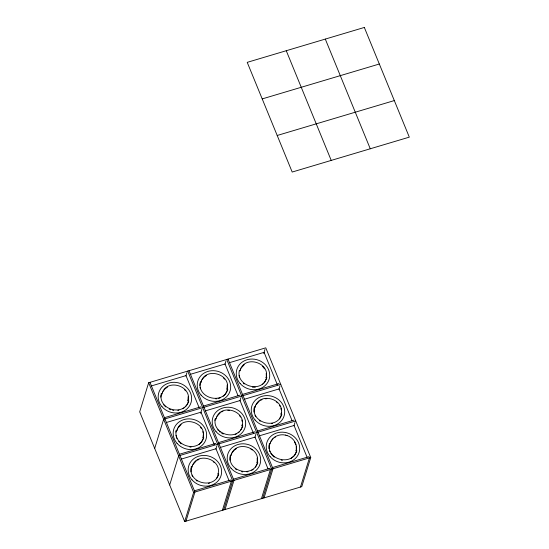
<?xml version="1.0" encoding="UTF-8"?>
<svg xmlns="http://www.w3.org/2000/svg" width="549" height="549" viewBox="0 0 549 549"><rect width="100%" height="100%" fill="white"/><g stroke="black" fill="none" stroke-linecap="round" stroke-linejoin="round"><path stroke-width="0.82" d="M160.857 397.174L161.372 393.516L161.228 393.983M161.077 395.095C159.224 409.719 182.604 416.135 188.232 402.383M191.059 468.222C189.048 483.69 214.68 489.317 218.722 473.993L216.436 478.749M199.898 385.542L200.412 381.884L200.268 382.351M200.117 383.463C198.244 398.059 221.672 404.476 227.272 390.751M203.219 436.215L203.288 434.678M230.093 456.59C228.24 471.227 251.614 477.603 257.255 463.878M257.248 461.146L257.179 458.072M266.306 376.388L266.238 373.306M269.134 444.958C267.26 459.554 290.689 465.971 296.288 452.246M296.288 449.514L296.213 446.433M175.92 432.125L176.359 430.08C172.352 445.28 197.331 453.46 203.226 438.946M214.961 420.493L215.4 418.448C211.392 433.648 236.372 441.828 242.26 427.314M242.26 424.583L241.979 426.086C246.611 411.242 221.549 403.007 216.395 417.638M281.294 412.951L281.013 414.454C285.652 399.603 260.583 391.375 255.429 406.006M148.655 382.735L139.693 411.86L184.663 521.55L301.778 486.647L310.741 457.523L265.771 347.833L148.655 382.735L193.625 492.426L184.663 521.55M162.024 393.688L161.88 394.155L162.511 392.24M154.688 448.423L163.643 419.299L280.759 384.396M185.898 375.941L186.893 372.709M177.011 430.251L176.867 430.718L177.499 428.803M188.602 401.333L188.746 400.866L187.374 404.29L185.363 406.83M169.675 484.987L178.638 455.862L295.753 420.959M200.639 413.315L201.881 409.273M191.21 467.11L191.354 466.643L190.99 471.92M192.006 466.815L191.862 467.281L192.486 465.367M224.932 364.31L225.934 361.077M203.082 437.251L202.938 437.718C207.57 422.86 182.508 414.646 177.354 429.27M203.59 437.896L203.734 437.429L201.449 442.185L199.088 444.457M216.052 418.619L215.908 419.086L216.539 417.171M185.967 521.159L194.929 492.034L149.959 382.344M227.636 389.701L227.78 389.234L225.495 393.99L223.141 396.261M239.302 370.719L239.446 370.252C235.439 385.453 260.418 393.626 266.313 379.119M215.881 449.068L216.876 445.836M240.098 370.424L239.954 370.891L240.586 368.976M239.927 400.873L240.922 397.641M218.07 473.814L217.932 474.281C222.565 459.424 197.496 451.209 192.342 465.833M230.244 455.478L230.388 455.011L230.024 460.288M231.04 455.183L230.896 455.649L231.527 453.735M263.726 353.487L264.968 349.439M242.631 426.264L242.775 425.798L240.489 430.553M222.4 510.302L231.362 481.178L230.861 479.963L194.428 490.82M255.093 406.987L254.949 407.454L255.573 405.539M223.704 509.918L232.666 480.794L187.696 371.103M225.008 509.527L233.963 480.402L188.993 370.712M266.169 377.424L266.025 377.89C270.657 363.033 245.595 354.819 240.441 369.443M266.677 378.062L266.821 377.595L264.536 382.358L262.175 384.629M254.914 437.436L255.909 434.204M278.961 389.241L279.963 386.002M257.11 462.183L256.966 462.649C261.599 447.792 236.537 439.577 231.383 454.201M257.618 462.828L257.762 462.361L255.477 467.117M269.284 443.846L269.429 443.379L269.065 448.65M270.081 443.551L269.936 444.017L270.568 442.103M281.664 414.625L281.809 414.159L279.523 418.921M261.441 498.67L270.403 469.546L269.902 468.324L233.469 479.181M262.745 498.286L271.7 469.155L226.73 359.465M264.042 497.895L273.004 468.771L228.034 359.08M293.955 425.804L294.95 422.565M296.151 450.551L296.007 451.017C298.107 444.443 293.296 437.416 286.983 435.515M296.659 451.189L296.803 450.722L294.518 455.485L290.75 458.662M300.481 487.038L309.437 457.914L308.943 456.693L272.503 467.549M201.545 380.608L200.92 382.523C204.544 366.313 231.836 373.814 226.984 389.522L227.197 384.945M162.367 392.707C167.527 378.048 192.589 386.304 187.95 401.154L188.156 396.577M281.301 415.682C275.378 430.224 250.447 422.037 254.441 406.816L254.077 412.086M270.424 442.569C272.469 436.627 279.475 433.731 285.356 435.083M163.046 391.341L164.961 388.918L167.507 387.045M202.087 379.709L204.002 377.287L206.541 375.413M178.041 427.904L181.156 424.466M241.128 368.07L244.243 364.639M217.075 416.266L220.19 412.834M193.028 464.468L196.144 461.03M256.115 404.634L259.231 401.202M232.069 452.829L233.984 450.413L236.523 448.54M271.103 441.197L273.018 438.775M238.129 432.825L239.391 431.761M182.693 408.799L184.1 407.893M274.219 437.766L275.564 436.908M251.717 470.294L253.116 469.388M221.535 411.976L222.99 411.283M260.569 400.345L262.024 399.651M235.192 434.458L236.722 433.731M197.482 460.172L198.937 459.479M218.577 398.43L220.204 397.895M262.209 98.916L379.325 64.013M277.197 135.479L394.312 100.577M151.181 385.995L185.994 375.619L199.013 407.365M190.222 374.363L225.035 363.987L238.046 395.733M229.256 362.731L264.076 352.355L277.417 384.89M164.446 417.693L200.886 406.836M203.487 406.061L239.92 395.198M242.528 394.422L278.961 383.566M166.169 422.558L200.989 412.182L214.33 444.724M205.209 410.926L240.023 400.55L253.364 433.086M244.25 399.295L279.064 388.918L292.075 420.664M179.441 454.256L215.874 443.4M218.475 442.624L254.914 431.761M257.515 430.986L293.948 420.129M181.163 459.122L215.977 448.746L228.995 480.492M220.197 447.49L255.017 437.114L268.029 468.86M259.238 435.858L294.051 425.482L307.069 457.228M193.625 492.426L310.741 457.523M177.835 410.412L178.974 410.178M271.474 423.588L272.606 423.361M246.858 471.9L247.99 471.673M208.387 483.422L209.519 483.189M255.333 387.189L252.403 387.223M215.709 398.869L216.876 398.773M265.194 398.807L266.862 398.67M227.821 410.309L229.503 410.364M189.906 447.071L191.079 447.112M172.571 410.227L173.745 410.405M281.212 460.172L282.385 460.35M241.587 471.721L242.761 471.893M285.343 435.076L286.983 435.522M169.195 409.115L170.856 409.767M221.659 433.209L223.223 434.046M259.252 420.575L260.219 421.241M250.866 449.034L252.245 449.988M235.205 468.771L236.653 469.772M196.165 480.409L197.132 481.075M276.298 401.786L277.547 402.884M243.385 383.243L244.257 384.012M274.239 457.139L272.16 455.128M219.339 431.439L220.211 432.207M165.743 406.898L163.719 404.839M213.211 461.62L214.46 462.718M180.298 443.077L181.177 443.846M262.552 366.32L264.584 368.88M223.518 377.959L224.616 379.181M184.478 389.591L185.576 390.813M217.747 429.771L218.516 430.629M178.706 441.403L179.475 442.261M270.801 453.302L271.776 454.702M239.604 415.744L240.537 417.075M200.57 427.376L201.497 428.707M279.571 405.443L280.319 406.864M294.566 442.007L295.863 444.91M255.024 415.25L255.807 416.739M191.937 475.077L192.72 476.566M325.296 39.082L370.266 148.772M286.255 50.714L331.225 160.404M269.429 450.255L270.012 451.813M176.943 438.514L175.996 435.357M280.875 408.346L281.225 409.87M239.083 375.523L239.453 377.129M241.834 419.978L242.184 421.508M200.049 387.162L200.412 388.761M202.801 431.617L203.151 433.14M364.337 27.45L247.222 62.353L292.192 172.043L409.307 137.14L364.337 27.45M270.081 456.596A16.875 15.2 17.1 0 0 298.656 453.7A16.875 15.2 17.1 0 0 280.175 432.255A16.875 15.2 17.1 0 0 270.081 456.596M255.086 420.033A16.875 15.2 17.1 0 0 283.668 417.137A16.875 15.2 17.1 0 0 265.188 395.692A16.875 15.2 17.1 0 0 255.086 420.033M240.098 383.47A16.875 15.2 17.1 0 0 268.674 380.574A16.875 15.2 17.1 0 0 250.2 359.128A16.875 15.2 17.1 0 0 240.098 383.47M231.04 468.228A16.875 15.2 17.1 0 0 259.622 465.332A16.875 15.2 17.1 0 0 241.141 443.887A16.875 15.2 17.1 0 0 231.04 468.228M216.052 431.665A16.875 15.2 17.1 0 0 244.628 428.769A16.875 15.2 17.1 0 0 226.147 407.324A16.875 15.2 17.1 0 0 216.052 431.665M201.058 395.102A16.875 15.2 17.1 0 0 229.64 392.206A16.875 15.2 17.1 0 0 211.159 370.76A16.875 15.2 17.1 0 0 201.058 395.102M191.999 479.86A16.875 15.2 17.1 0 0 220.581 476.971A16.875 15.2 17.1 0 0 202.101 455.519A16.875 15.2 17.1 0 0 191.999 479.86M177.011 443.297A16.875 15.2 17.1 0 0 205.594 440.408A16.875 15.2 17.1 0 0 187.113 418.956A16.875 15.2 17.1 0 0 177.011 443.297M162.024 406.734A16.875 15.2 17.1 0 0 190.599 403.844A16.875 15.2 17.1 0 0 172.118 382.392A16.875 15.2 17.1 0 0 162.024 406.734"/></g></svg>
